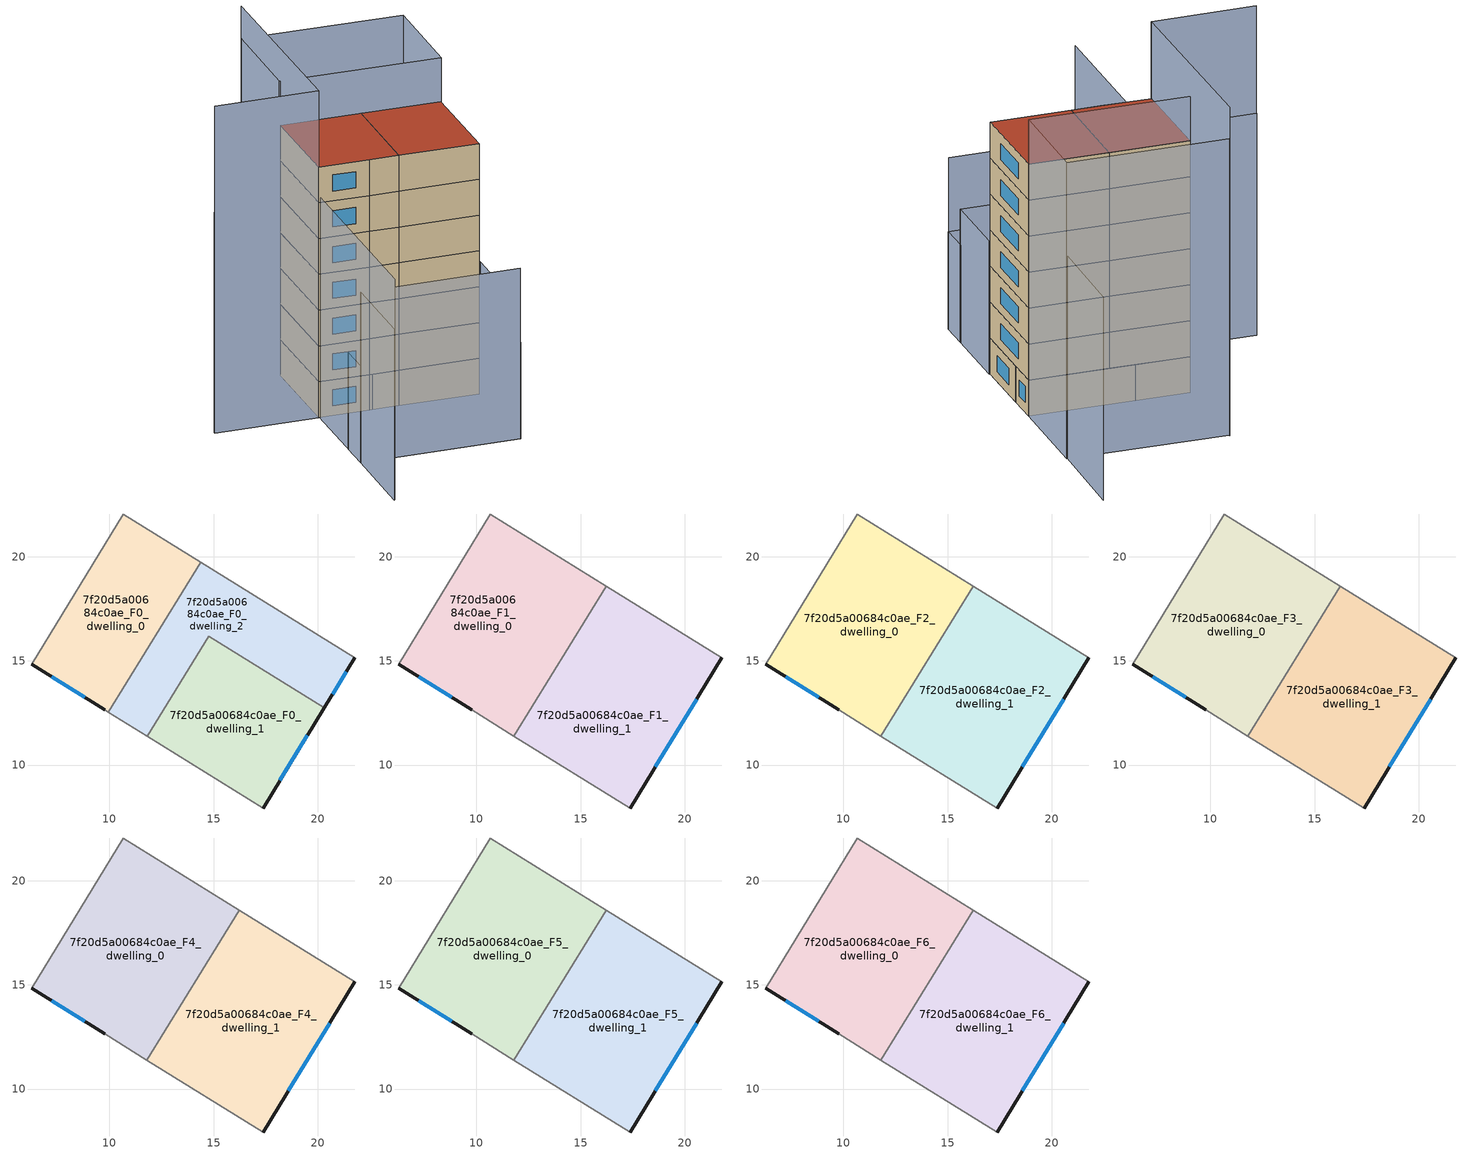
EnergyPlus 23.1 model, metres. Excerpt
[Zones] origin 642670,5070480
7f20d5a00684c0ae_F0_dwelling_0
 floor ground (EU_floor_Construction): 14.4,19.74 9.94,12.54 9.77,12.64 6.27,14.84 10.68,22.05 z0
 wall outside (EU_wall_Construction): 6.27,14.84 9.77,12.64 z0:3
 wall adiabatic (EU_wall_Construction): 14.4,19.74 10.68,22.05 6.27,14.84 / 9.77,12.64 9.94,12.54 z0:3
 wall to 7f20d5a00684c0ae_F0_dwelling_2 (EU_wall_Construction): 9.94,12.54 14.4,19.74 z0:3
 window (EU_Window_Construction): 7.24,14.24 8.81,13.25 z0.83:2.17
7f20d5a00684c0ae_F0_dwelling_1
 floor ground (EU_floor_Construction): 20.32,12.75 17.38,7.94 11.81,11.38 14.78,16.18 z0
 wall outside (EU_wall_Construction): 17.38,7.94 20.32,12.75 z0:3
 wall adiabatic (EU_wall_Construction): 11.81,11.38 17.38,7.94 z0:3
 wall to 7f20d5a00684c0ae_F0_dwelling_2 (EU_wall_Construction): 20.32,12.75 14.78,16.18 11.81,11.38 z0:3
 window (EU_Window_Construction): 18.19,9.26 19.51,11.43 z0.83:2.17
 ceiling adiabatic (EU_roof_Construction): 17.38,7.94 20.32,12.75 14.78,16.18 11.81,11.38 z3
7f20d5a00684c0ae_F0_dwelling_2
 floor ground (EU_floor_Construction): 21.78,15.14 20.32,12.75 14.78,16.18 11.81,11.38 9.94,12.54 14.4,19.74 z0
 wall outside (EU_wall_Construction): 20.32,12.75 21.78,15.14 z0:3
 wall adiabatic (EU_wall_Construction): 9.94,12.54 11.81,11.38 / 21.78,15.14 14.4,19.74 z0:3
 window (EU_Window_Construction): 20.72,13.41 21.38,14.48 z0.83:2.17
7f20d5a00684c0ae_F1_dwelling_0
 floor to 7f20d5a00684c0ae_F0_dwelling_0 (EU_floor_Construction): 14.4,19.73 9.94,12.54 9.77,12.64 6.27,14.84 10.68,22.05 z3
 floor to 7f20d5a00684c0ae_F0_dwelling_2 (EU_floor_Construction): 16.25,18.58 11.8,11.39 9.94,12.54 14.4,19.73 z3
 wall outside (EU_wall_Construction): 6.27,14.84 9.77,12.64 z3:6
 wall to 7f20d5a00684c0ae_F1_dwelling_1 (EU_wall_Construction): 11.8,11.39 16.25,18.58 z3:6
 wall adiabatic (EU_wall_Construction): 9.77,12.64 11.8,11.39 / 16.25,18.58 10.68,22.05 6.27,14.84 z3:6
 window (EU_Window_Construction): 7.24,14.24 8.81,13.25 z3.83:5.17
7f20d5a00684c0ae_F1_dwelling_1
 floor to 7f20d5a00684c0ae_F0_dwelling_2 (EU_floor_Construction): 21.78,15.14 20.32,12.75 14.78,16.18 11.81,11.38 11.8,11.39 16.25,18.58 z3
 floor adiabatic (EU_floor_Construction): 20.32,12.75 17.38,7.94 11.81,11.38 14.78,16.18 z3
 wall outside (EU_wall_Construction): 17.38,7.94 21.78,15.14 z3:6
 wall adiabatic (EU_wall_Construction): 21.78,15.14 16.25,18.58 / 11.8,11.39 17.38,7.94 z3:6
 window (EU_Window_Construction): 18.59,9.92 20.57,13.16 z3.83:5.17
7f20d5a00684c0ae_F2_dwelling_0
 floor to 7f20d5a00684c0ae_F1_dwelling_0 (EU_floor_Construction): 16.25,18.58 11.8,11.39 9.77,12.64 6.27,14.84 10.68,22.05 z6
 wall outside (EU_wall_Construction): 6.27,14.84 9.77,12.64 z6:9
 wall to 7f20d5a00684c0ae_F2_dwelling_1 (EU_wall_Construction): 11.8,11.39 16.25,18.58 z6:9
 wall adiabatic (EU_wall_Construction): 9.77,12.64 11.8,11.39 / 16.25,18.58 10.68,22.05 6.27,14.84 z6:9
 window (EU_Window_Construction): 7.24,14.24 8.81,13.25 z6.83:8.17
7f20d5a00684c0ae_F2_dwelling_1
 floor to 7f20d5a00684c0ae_F1_dwelling_1 (EU_floor_Construction): 21.78,15.14 17.38,7.94 11.8,11.39 16.25,18.58 z6
 wall outside (EU_wall_Construction): 17.38,7.94 21.78,15.14 z6:9
 wall adiabatic (EU_wall_Construction): 21.78,15.14 16.25,18.58 / 11.8,11.39 17.38,7.94 z6:9
 window (EU_Window_Construction): 18.59,9.92 20.57,13.16 z6.83:8.17
7f20d5a00684c0ae_F3_dwelling_0
 floor to 7f20d5a00684c0ae_F2_dwelling_0 (EU_floor_Construction): 16.25,18.58 11.8,11.39 9.77,12.64 6.27,14.84 10.68,22.05 z9
 wall outside (EU_wall_Construction): 6.27,14.84 9.77,12.64 z9:12
 wall to 7f20d5a00684c0ae_F3_dwelling_1 (EU_wall_Construction): 11.8,11.39 16.25,18.58 z9:12
 wall adiabatic (EU_wall_Construction): 9.77,12.64 11.8,11.39 / 16.25,18.58 10.68,22.05 6.27,14.84 z9:12
 window (EU_Window_Construction): 7.24,14.24 8.81,13.25 z9.83:11.17
7f20d5a00684c0ae_F3_dwelling_1
 floor to 7f20d5a00684c0ae_F2_dwelling_1 (EU_floor_Construction): 21.78,15.14 17.38,7.94 11.8,11.39 16.25,18.58 z9
 wall outside (EU_wall_Construction): 17.38,7.94 21.78,15.14 z9:12
 wall adiabatic (EU_wall_Construction): 21.78,15.14 16.25,18.58 / 11.8,11.39 17.38,7.94 z9:12
 window (EU_Window_Construction): 18.59,9.92 20.57,13.16 z9.83:11.17
7f20d5a00684c0ae_F4_dwelling_0
 floor to 7f20d5a00684c0ae_F3_dwelling_0 (EU_floor_Construction): 16.25,18.58 11.8,11.39 9.77,12.64 6.27,14.84 10.68,22.05 z12
 wall outside (EU_wall_Construction): 6.27,14.84 9.77,12.64 z12:15
 wall to 7f20d5a00684c0ae_F4_dwelling_1 (EU_wall_Construction): 11.8,11.39 16.25,18.58 z12:15
 wall adiabatic (EU_wall_Construction): 9.77,12.64 11.8,11.39 / 16.25,18.58 10.68,22.05 6.27,14.84 z12:15
 window (EU_Window_Construction): 7.24,14.24 8.81,13.25 z12.83:14.17
7f20d5a00684c0ae_F4_dwelling_1
 floor to 7f20d5a00684c0ae_F3_dwelling_1 (EU_floor_Construction): 21.78,15.14 17.38,7.94 11.8,11.39 16.25,18.58 z12
 wall outside (EU_wall_Construction): 17.38,7.94 21.78,15.14 z12:15
 wall adiabatic (EU_wall_Construction): 21.78,15.14 16.25,18.58 / 11.8,11.39 17.38,7.94 z12:15
 window (EU_Window_Construction): 18.59,9.92 20.57,13.16 z12.83:14.17
7f20d5a00684c0ae_F5_dwelling_0
 floor to 7f20d5a00684c0ae_F4_dwelling_0 (EU_floor_Construction): 16.25,18.58 11.8,11.39 9.77,12.64 6.27,14.84 10.68,22.05 z15
 wall outside (EU_wall_Construction): 6.27,14.84 9.77,12.64 z15:18
 wall to 7f20d5a00684c0ae_F5_dwelling_1 (EU_wall_Construction): 11.8,11.39 16.25,18.58 z15:18
 wall adiabatic (EU_wall_Construction): 9.77,12.64 11.8,11.39 / 16.25,18.58 10.68,22.05 6.27,14.84 z15:18
 window (EU_Window_Construction): 7.24,14.24 8.81,13.25 z15.83:17.17
7f20d5a00684c0ae_F5_dwelling_1
 floor to 7f20d5a00684c0ae_F4_dwelling_1 (EU_floor_Construction): 21.78,15.14 17.38,7.94 11.8,11.39 16.25,18.58 z15
 wall outside (EU_wall_Construction): 17.38,7.94 21.78,15.14 z15:18
 wall adiabatic (EU_wall_Construction): 21.78,15.14 16.25,18.58 / 11.8,11.39 17.38,7.94 z15:18
 window (EU_Window_Construction): 18.59,9.92 20.57,13.16 z15.83:17.17
7f20d5a00684c0ae_F6_dwelling_0
 floor to 7f20d5a00684c0ae_F5_dwelling_0 (EU_floor_Construction): 16.25,18.58 11.8,11.39 9.77,12.64 6.27,14.84 10.68,22.05 z18
 wall outside (EU_wall_Construction): 6.27,14.84 9.77,12.64 z18:21
 wall to 7f20d5a00684c0ae_F6_dwelling_1 (EU_wall_Construction): 11.8,11.39 16.25,18.58 z18:21
 wall adiabatic (EU_wall_Construction): 9.77,12.64 11.8,11.39 / 16.25,18.58 10.68,22.05 6.27,14.84 z18:21
 window (EU_Window_Construction): 7.24,14.24 8.81,13.25 z18.83:20.17
 roof outside (EU_roof_Construction): 11.8,11.39 16.25,18.58 10.68,22.05 6.27,14.84 9.77,12.64 z21
7f20d5a00684c0ae_F6_dwelling_1
 floor to 7f20d5a00684c0ae_F5_dwelling_1 (EU_floor_Construction): 21.78,15.14 17.38,7.94 11.8,11.39 16.25,18.58 z18
 wall outside (EU_wall_Construction): 17.38,7.94 21.78,15.14 z18:21
 wall adiabatic (EU_wall_Construction): 21.78,15.14 16.25,18.58 / 11.8,11.39 17.38,7.94 z18:21
 window (EU_Window_Construction): 18.59,9.92 20.57,13.16 z18.83:20.17
 roof outside (EU_roof_Construction): 17.38,7.94 21.78,15.14 16.25,18.58 11.8,11.39 z21
shading: -2.35,0.65 1.57,7.04 / 1.57,7.04 12.69,0.22 z0:14.3; 21.78,15.14 10.58,22.11 / 10.58,22.11 15.08,29.35 / 15.08,29.35 26.29,22.38 / 26.29,22.38 21.78,15.14 z0:24.7; 30.61,29.37 26.19,22.34 / 26.19,22.34 17.96,27.53 z0:16.9; 12.71,0.21 1.56,7.04 / 1.56,7.04 2.97,9.35 / 2.97,9.35 14.12,2.51 / 14.12,2.51 12.71,0.21 z0:8.1; 9.77,12.64 17.45,7.89 / 17.45,7.89 14.07,2.43 / 14.07,2.43 6.4,7.18 / 6.4,7.18 9.77,12.64 z0:11.1; -0.93,19.35 6.39,14.86 / 6.39,14.86 -2.34,0.64 z0:18.5; 15.16,29.43 6.29,14.83 / 6.29,14.83 -0.99,19.26 z0:27.4
[Building]
EU S2 Campaign: North Axis=0; Terrain=City; Solar Distribution=FullExterior
[Site:Location]
Lyon-Bron: Latitude=45.75; Longitude=5; Time Zone=1; Elevation=198
[SizingPeriod:WeatherFileDays]
AnnualSizingPeriod: Begin Month=1; Begin Day of Month=1; End Month=12; End Day of Month=31; Day of Week for Start Day=Monday; Use Weather File Daylight Saving Period=No; Use Weather File Rain and Snow Indicators=No
[MATERIAL]
EU_InternalMass_Material: Roughness=MediumRough; Thickness=0.1; Conductivity=1; Density=1800; Specific Heat=900; Thermal Absorptance=0.9; Solar Absorptance=0.7; Visible Absorptance=0.7
[MATERIAL:NOMASS] Roughness=MediumRough; Thermal Absorptance=0.9; Solar Absorptance=0.7; Visible Absorptance=0.7
Name | Thermal Resistance
EU_wall_NoMass | 0.87146
EU_roof_NoMass | 0.842276
EU_floor_NoMass | 0.496999
[WINDOWMATERIAL:SIMPLEGLAZINGSYSTEM]
EU_Window_SimpleGlazing: UFactor=2.2525; Solar Heat Gain Coefficient=0.76; Visible Transmittance=0.76
[CONSTRUCTION]
EU_wall_Construction: EU_wall_NoMass
EU_roof_Construction: EU_roof_NoMass
EU_floor_Construction: EU_floor_NoMass
EU_Window_Construction: EU_Window_SimpleGlazing
EU_InternalMass_Construction: EU_InternalMass_Material
[ZONE] Type=1; Multiplier=1; Ceiling Height=autocalculate; Floor Area=autocalculate; Part of Total Floor Area=Yes
Name | Volume
7f20d5a00684c0ae_F0_dwelling_0 | 110.574
7f20d5a00684c0ae_F1_dwelling_0; 7f20d5a00684c0ae_F2_dwelling_0; 7f20d5a00684c0ae_F3_dwelling_0; 7f20d5a00684c0ae_F4_dwelling_0; 7f20d5a00684c0ae_F5_dwelling_0; 7f20d5a00684c0ae_F6_dwelling_0 | 165.857
7f20d5a00684c0ae_F0_dwelling_1 | 110.578
7f20d5a00684c0ae_F1_dwelling_1; 7f20d5a00684c0ae_F2_dwelling_1; 7f20d5a00684c0ae_F3_dwelling_1; 7f20d5a00684c0ae_F4_dwelling_1; 7f20d5a00684c0ae_F5_dwelling_1; 7f20d5a00684c0ae_F6_dwelling_1 | 165.859
7f20d5a00684c0ae_F0_dwelling_2 | 110.577
[INTERNALMASS] Construction=EU_InternalMass_Construction
Name | Zone or ZoneList | Surface Area
7f20d5a00684c0ae_F0_dwelling_0_EU_InternalMass | 7f20d5a00684c0ae_F0_dwelling_0 | 36.8575
7f20d5a00684c0ae_F0_dwelling_1_EU_InternalMass | 7f20d5a00684c0ae_F0_dwelling_1 | 36.8607
7f20d5a00684c0ae_F0_dwelling_2_EU_InternalMass | 7f20d5a00684c0ae_F0_dwelling_2 | 36.8589
7f20d5a00684c0ae_F1_dwelling_0_EU_InternalMass | 7f20d5a00684c0ae_F1_dwelling_0 | 55.2855
7f20d5a00684c0ae_F1_dwelling_1_EU_InternalMass | 7f20d5a00684c0ae_F1_dwelling_1 | 55.2864
7f20d5a00684c0ae_F2_dwelling_0_EU_InternalMass | 7f20d5a00684c0ae_F2_dwelling_0 | 55.2855
7f20d5a00684c0ae_F2_dwelling_1_EU_InternalMass | 7f20d5a00684c0ae_F2_dwelling_1 | 55.2864
7f20d5a00684c0ae_F3_dwelling_0_EU_InternalMass | 7f20d5a00684c0ae_F3_dwelling_0 | 55.2855
7f20d5a00684c0ae_F3_dwelling_1_EU_InternalMass | 7f20d5a00684c0ae_F3_dwelling_1 | 55.2864
7f20d5a00684c0ae_F4_dwelling_0_EU_InternalMass | 7f20d5a00684c0ae_F4_dwelling_0 | 55.2855
7f20d5a00684c0ae_F4_dwelling_1_EU_InternalMass | 7f20d5a00684c0ae_F4_dwelling_1 | 55.2864
7f20d5a00684c0ae_F5_dwelling_0_EU_InternalMass | 7f20d5a00684c0ae_F5_dwelling_0 | 55.2855
7f20d5a00684c0ae_F5_dwelling_1_EU_InternalMass | 7f20d5a00684c0ae_F5_dwelling_1 | 55.2864
7f20d5a00684c0ae_F6_dwelling_0_EU_InternalMass | 7f20d5a00684c0ae_F6_dwelling_0 | 55.2855
7f20d5a00684c0ae_F6_dwelling_1_EU_InternalMass | 7f20d5a00684c0ae_F6_dwelling_1 | 55.2864
[OTHEREQUIPMENT] Fuel Type=Electricity; Design Level Calculation Method=Watts/Area; Power per Zone Floor Area=1; Fraction Latent=0; Fraction Radiant=0; Fraction Lost=0; Carbon Dioxide Generation Rate=0; EndUse Subcategory=EU_Step8_InternalGains
Name | Zone or ZoneList or Space or SpaceList | Schedule
EU_Step8_InternalGain_7f20d5a00684c0ae_F0_dwelling_0_f000 | 7f20d5a00684c0ae_F0_dwelling_0 | EU_Step8_GainSchedule_7f20d5a00684c0ae_F0_dwelling_0_f000
EU_Step8_InternalGain_7f20d5a00684c0ae_F0_dwelling_1_f000 | 7f20d5a00684c0ae_F0_dwelling_1 | EU_Step8_GainSchedule_7f20d5a00684c0ae_F0_dwelling_1_f000
EU_Step8_InternalGain_7f20d5a00684c0ae_F0_dwelling_2_f000 | 7f20d5a00684c0ae_F0_dwelling_2 | EU_Step8_GainSchedule_7f20d5a00684c0ae_F0_dwelling_2_f000
EU_Step8_InternalGain_7f20d5a00684c0ae_F1_dwelling_0_f000 | 7f20d5a00684c0ae_F1_dwelling_0 | EU_Step8_GainSchedule_7f20d5a00684c0ae_F1_dwelling_0_f000
EU_Step8_InternalGain_7f20d5a00684c0ae_F1_dwelling_1_f000 | 7f20d5a00684c0ae_F1_dwelling_1 | EU_Step8_GainSchedule_7f20d5a00684c0ae_F1_dwelling_1_f000
EU_Step8_InternalGain_7f20d5a00684c0ae_F2_dwelling_0_f000 | 7f20d5a00684c0ae_F2_dwelling_0 | EU_Step8_GainSchedule_7f20d5a00684c0ae_F2_dwelling_0_f000
EU_Step8_InternalGain_7f20d5a00684c0ae_F2_dwelling_1_f000 | 7f20d5a00684c0ae_F2_dwelling_1 | EU_Step8_GainSchedule_7f20d5a00684c0ae_F2_dwelling_1_f000
EU_Step8_InternalGain_7f20d5a00684c0ae_F3_dwelling_0_f000 | 7f20d5a00684c0ae_F3_dwelling_0 | EU_Step8_GainSchedule_7f20d5a00684c0ae_F3_dwelling_0_f000
EU_Step8_InternalGain_7f20d5a00684c0ae_F3_dwelling_1_f000 | 7f20d5a00684c0ae_F3_dwelling_1 | EU_Step8_GainSchedule_7f20d5a00684c0ae_F3_dwelling_1_f000
EU_Step8_InternalGain_7f20d5a00684c0ae_F4_dwelling_0_f000 | 7f20d5a00684c0ae_F4_dwelling_0 | EU_Step8_GainSchedule_7f20d5a00684c0ae_F4_dwelling_0_f000
EU_Step8_InternalGain_7f20d5a00684c0ae_F4_dwelling_1_f000 | 7f20d5a00684c0ae_F4_dwelling_1 | EU_Step8_GainSchedule_7f20d5a00684c0ae_F4_dwelling_1_f000
EU_Step8_InternalGain_7f20d5a00684c0ae_F5_dwelling_0_f000 | 7f20d5a00684c0ae_F5_dwelling_0 | EU_Step8_GainSchedule_7f20d5a00684c0ae_F5_dwelling_0_f000
EU_Step8_InternalGain_7f20d5a00684c0ae_F5_dwelling_1_f000 | 7f20d5a00684c0ae_F5_dwelling_1 | EU_Step8_GainSchedule_7f20d5a00684c0ae_F5_dwelling_1_f000
EU_Step8_InternalGain_7f20d5a00684c0ae_F6_dwelling_0_f000 | 7f20d5a00684c0ae_F6_dwelling_0 | EU_Step8_GainSchedule_7f20d5a00684c0ae_F6_dwelling_0_f000
EU_Step8_InternalGain_7f20d5a00684c0ae_F6_dwelling_1_f000 | 7f20d5a00684c0ae_F6_dwelling_1 | EU_Step8_GainSchedule_7f20d5a00684c0ae_F6_dwelling_1_f000
[ZONEVENTILATION:DESIGNFLOWRATE] Schedule=EU_AlwaysOn; Design Flow Rate Calculation Method=AirChanges/Hour; Air Changes per Hour=0.425; Ventilation Type=Natural; Fan Pressure Rise=0; Fan Total Efficiency=1; Constant Term Coefficient=1; Temperature Term Coefficient=0; Velocity Term Coefficient=0; Velocity Squared Term Coefficient=0; Minimum Indoor Temperature=-100; Maximum Indoor Temperature=100; Delta Temperature=-100; Minimum Outdoor Temperature=-100; Maximum Outdoor Temperature=100; Maximum Wind Speed=40
Name | Zone or ZoneList or Space or SpaceList
EU_ConstantAir_7f20d5a00684c0ae_F0_dwelling_0 | 7f20d5a00684c0ae_F0_dwelling_0
EU_ConstantAir_7f20d5a00684c0ae_F0_dwelling_1 | 7f20d5a00684c0ae_F0_dwelling_1
EU_ConstantAir_7f20d5a00684c0ae_F0_dwelling_2 | 7f20d5a00684c0ae_F0_dwelling_2
EU_ConstantAir_7f20d5a00684c0ae_F1_dwelling_0 | 7f20d5a00684c0ae_F1_dwelling_0
EU_ConstantAir_7f20d5a00684c0ae_F1_dwelling_1 | 7f20d5a00684c0ae_F1_dwelling_1
EU_ConstantAir_7f20d5a00684c0ae_F2_dwelling_0 | 7f20d5a00684c0ae_F2_dwelling_0
EU_ConstantAir_7f20d5a00684c0ae_F2_dwelling_1 | 7f20d5a00684c0ae_F2_dwelling_1
EU_ConstantAir_7f20d5a00684c0ae_F3_dwelling_0 | 7f20d5a00684c0ae_F3_dwelling_0
EU_ConstantAir_7f20d5a00684c0ae_F3_dwelling_1 | 7f20d5a00684c0ae_F3_dwelling_1
EU_ConstantAir_7f20d5a00684c0ae_F4_dwelling_0 | 7f20d5a00684c0ae_F4_dwelling_0
EU_ConstantAir_7f20d5a00684c0ae_F4_dwelling_1 | 7f20d5a00684c0ae_F4_dwelling_1
EU_ConstantAir_7f20d5a00684c0ae_F5_dwelling_0 | 7f20d5a00684c0ae_F5_dwelling_0
EU_ConstantAir_7f20d5a00684c0ae_F5_dwelling_1 | 7f20d5a00684c0ae_F5_dwelling_1
EU_ConstantAir_7f20d5a00684c0ae_F6_dwelling_0 | 7f20d5a00684c0ae_F6_dwelling_0
EU_ConstantAir_7f20d5a00684c0ae_F6_dwelling_1 | 7f20d5a00684c0ae_F6_dwelling_1
[HVACTEMPLATE:THERMOSTAT] Constant Heating Setpoint=20; Constant Cooling Setpoint=50
EU_HeatOnly_7f20d5a00684c0ae_F0_dwelling_0; EU_HeatOnly_7f20d5a00684c0ae_F0_dwelling_1; EU_HeatOnly_7f20d5a00684c0ae_F0_dwelling_2; EU_HeatOnly_7f20d5a00684c0ae_F1_dwelling_0; EU_HeatOnly_7f20d5a00684c0ae_F1_dwelling_1; EU_HeatOnly_7f20d5a00684c0ae_F2_dwelling_0; EU_HeatOnly_7f20d5a00684c0ae_F2_dwelling_1; EU_HeatOnly_7f20d5a00684c0ae_F3_dwelling_0; EU_HeatOnly_7f20d5a00684c0ae_F3_dwelling_1; EU_HeatOnly_7f20d5a00684c0ae_F4_dwelling_0; EU_HeatOnly_7f20d5a00684c0ae_F4_dwelling_1; EU_HeatOnly_7f20d5a00684c0ae_F5_dwelling_0; EU_HeatOnly_7f20d5a00684c0ae_F5_dwelling_1; EU_HeatOnly_7f20d5a00684c0ae_F6_dwelling_0; EU_HeatOnly_7f20d5a00684c0ae_F6_dwelling_1
[HVACTEMPLATE:ZONE:IDEALLOADSAIRSYSTEM] System Availability Schedule=EU_AlwaysOn; Maximum Heating Supply Air Temperature=50; Minimum Cooling Supply Air Temperature=13; Maximum Heating Supply Air Humidity Ratio=0.0156; Minimum Cooling Supply Air Humidity Ratio=0.0077; Heating Limit=NoLimit; Cooling Limit=NoLimit; Heating Availability Schedule=EU_AlwaysOn; Cooling Availability Schedule=EU_CoolingOff; Dehumidification Control Type=ConstantSensibleHeatRatio; Cooling Sensible Heat Ratio=0.7; Dehumidification Setpoint=60; Humidification Control Type=None; Humidification Setpoint=30; Outdoor Air Method=None; Outdoor Air Flow Rate per Person=0.00944; Outdoor Air Flow Rate per Zone Floor Area=0; Outdoor Air Flow Rate per Zone=0; Demand Controlled Ventilation Type=None; Outdoor Air Economizer Type=NoEconomizer; Heat Recovery Type=None; Sensible Heat Recovery Effectiveness=0.7; Latent Heat Recovery Effectiveness=0.65
Name | Template Thermostat
7f20d5a00684c0ae_F0_dwelling_0 | EU_HeatOnly_7f20d5a00684c0ae_F0_dwelling_0
7f20d5a00684c0ae_F0_dwelling_1 | EU_HeatOnly_7f20d5a00684c0ae_F0_dwelling_1
7f20d5a00684c0ae_F0_dwelling_2 | EU_HeatOnly_7f20d5a00684c0ae_F0_dwelling_2
7f20d5a00684c0ae_F1_dwelling_0 | EU_HeatOnly_7f20d5a00684c0ae_F1_dwelling_0
7f20d5a00684c0ae_F1_dwelling_1 | EU_HeatOnly_7f20d5a00684c0ae_F1_dwelling_1
7f20d5a00684c0ae_F2_dwelling_0 | EU_HeatOnly_7f20d5a00684c0ae_F2_dwelling_0
7f20d5a00684c0ae_F2_dwelling_1 | EU_HeatOnly_7f20d5a00684c0ae_F2_dwelling_1
7f20d5a00684c0ae_F3_dwelling_0 | EU_HeatOnly_7f20d5a00684c0ae_F3_dwelling_0
7f20d5a00684c0ae_F3_dwelling_1 | EU_HeatOnly_7f20d5a00684c0ae_F3_dwelling_1
7f20d5a00684c0ae_F4_dwelling_0 | EU_HeatOnly_7f20d5a00684c0ae_F4_dwelling_0
7f20d5a00684c0ae_F4_dwelling_1 | EU_HeatOnly_7f20d5a00684c0ae_F4_dwelling_1
7f20d5a00684c0ae_F5_dwelling_0 | EU_HeatOnly_7f20d5a00684c0ae_F5_dwelling_0
7f20d5a00684c0ae_F5_dwelling_1 | EU_HeatOnly_7f20d5a00684c0ae_F5_dwelling_1
7f20d5a00684c0ae_F6_dwelling_0 | EU_HeatOnly_7f20d5a00684c0ae_F6_dwelling_0
7f20d5a00684c0ae_F6_dwelling_1 | EU_HeatOnly_7f20d5a00684c0ae_F6_dwelling_1
[SIZING:ZONE] Zone Cooling Design Supply Air Temperature Input Method=SupplyAirTemperature; Zone Cooling Design Supply Air Temperature=13; Zone Heating Design Supply Air Temperature Input Method=SupplyAirTemperature; Zone Heating Design Supply Air Temperature=50; Zone Cooling Design Supply Air Humidity Ratio=0.008; Zone Heating Design Supply Air Humidity Ratio=0.008; Cooling Design Air Flow Method=DesignDay; Cooling Design Air Flow Rate=0; Cooling Minimum Air Flow per Zone Floor Area=0.000762; Cooling Minimum Air Flow=0; Cooling Minimum Air Flow Fraction=0.2; Heating Design Air Flow Method=DesignDay; Heating Design Air Flow Rate=0; Heating Maximum Air Flow per Zone Floor Area=0.002032; Heating Maximum Air Flow=0.141576; Heating Maximum Air Flow Fraction=0.3; Account for Dedicated Outdoor Air System=No; Dedicated Outdoor Air System Control Strategy=NeutralSupplyAir; Dedicated Outdoor Air Low Setpoint Temperature for Design=autosize; Dedicated Outdoor Air High Setpoint Temperature for Design=autosize; Zone Load Sizing Method=Sensible Load Only No Latent Load; Zone Latent Cooling Design Supply Air Humidity Ratio Input Method=HumidityRatioDifference; Zone Cooling Design Supply Air Humidity Ratio Difference=0.005; Zone Latent Heating Design Supply Air Humidity Ratio Input Method=HumidityRatioDifference; Zone Humidification Design Supply Air Humidity Ratio Difference=0.005
7f20d5a00684c0ae_F0_dwelling_0; 7f20d5a00684c0ae_F0_dwelling_1; 7f20d5a00684c0ae_F0_dwelling_2; 7f20d5a00684c0ae_F1_dwelling_0; 7f20d5a00684c0ae_F1_dwelling_1; 7f20d5a00684c0ae_F2_dwelling_0; 7f20d5a00684c0ae_F2_dwelling_1; 7f20d5a00684c0ae_F3_dwelling_0; 7f20d5a00684c0ae_F3_dwelling_1; 7f20d5a00684c0ae_F4_dwelling_0; 7f20d5a00684c0ae_F4_dwelling_1; 7f20d5a00684c0ae_F5_dwelling_0; 7f20d5a00684c0ae_F5_dwelling_1; 7f20d5a00684c0ae_F6_dwelling_0; 7f20d5a00684c0ae_F6_dwelling_1
[SCHEDULE:CONSTANT]
Name | Hourly Value
EU_AlwaysOn | 1
EU_CoolingOff | 0
[SCHEDULE:FILE] Column Number=1; Rows to Skip at Top=0; Number of Hours of Data=8760; Column Separator=Comma; Interpolate to Timestep=No; Minutes per Item=60; Adjust Schedule for Daylight Savings=Yes
Name | File
EU_Step8_GainSchedule_7f20d5a00684c0ae_F0_dwelling_0_f000 | ../../schedules/7f20d5a00684c0ae/7f20d5a00684c0ae_F0_dwelling_0_f000_gain.csv
EU_Step8_GainSchedule_7f20d5a00684c0ae_F0_dwelling_1_f000 | ../../schedules/7f20d5a00684c0ae/7f20d5a00684c0ae_F0_dwelling_1_f000_gain.csv
EU_Step8_GainSchedule_7f20d5a00684c0ae_F0_dwelling_2_f000 | ../../schedules/7f20d5a00684c0ae/7f20d5a00684c0ae_F0_dwelling_2_f000_gain.csv
EU_Step8_GainSchedule_7f20d5a00684c0ae_F1_dwelling_0_f000 | ../../schedules/7f20d5a00684c0ae/7f20d5a00684c0ae_F1_dwelling_0_f000_gain.csv
EU_Step8_GainSchedule_7f20d5a00684c0ae_F1_dwelling_1_f000 | ../../schedules/7f20d5a00684c0ae/7f20d5a00684c0ae_F1_dwelling_1_f000_gain.csv
EU_Step8_GainSchedule_7f20d5a00684c0ae_F2_dwelling_0_f000 | ../../schedules/7f20d5a00684c0ae/7f20d5a00684c0ae_F2_dwelling_0_f000_gain.csv
EU_Step8_GainSchedule_7f20d5a00684c0ae_F2_dwelling_1_f000 | ../../schedules/7f20d5a00684c0ae/7f20d5a00684c0ae_F2_dwelling_1_f000_gain.csv
EU_Step8_GainSchedule_7f20d5a00684c0ae_F3_dwelling_0_f000 | ../../schedules/7f20d5a00684c0ae/7f20d5a00684c0ae_F3_dwelling_0_f000_gain.csv
EU_Step8_GainSchedule_7f20d5a00684c0ae_F3_dwelling_1_f000 | ../../schedules/7f20d5a00684c0ae/7f20d5a00684c0ae_F3_dwelling_1_f000_gain.csv
EU_Step8_GainSchedule_7f20d5a00684c0ae_F4_dwelling_0_f000 | ../../schedules/7f20d5a00684c0ae/7f20d5a00684c0ae_F4_dwelling_0_f000_gain.csv
EU_Step8_GainSchedule_7f20d5a00684c0ae_F4_dwelling_1_f000 | ../../schedules/7f20d5a00684c0ae/7f20d5a00684c0ae_F4_dwelling_1_f000_gain.csv
EU_Step8_GainSchedule_7f20d5a00684c0ae_F5_dwelling_0_f000 | ../../schedules/7f20d5a00684c0ae/7f20d5a00684c0ae_F5_dwelling_0_f000_gain.csv
EU_Step8_GainSchedule_7f20d5a00684c0ae_F5_dwelling_1_f000 | ../../schedules/7f20d5a00684c0ae/7f20d5a00684c0ae_F5_dwelling_1_f000_gain.csv
EU_Step8_GainSchedule_7f20d5a00684c0ae_F6_dwelling_0_f000 | ../../schedules/7f20d5a00684c0ae/7f20d5a00684c0ae_F6_dwelling_0_f000_gain.csv
EU_Step8_GainSchedule_7f20d5a00684c0ae_F6_dwelling_1_f000 | ../../schedules/7f20d5a00684c0ae/7f20d5a00684c0ae_F6_dwelling_1_f000_gain.csv
